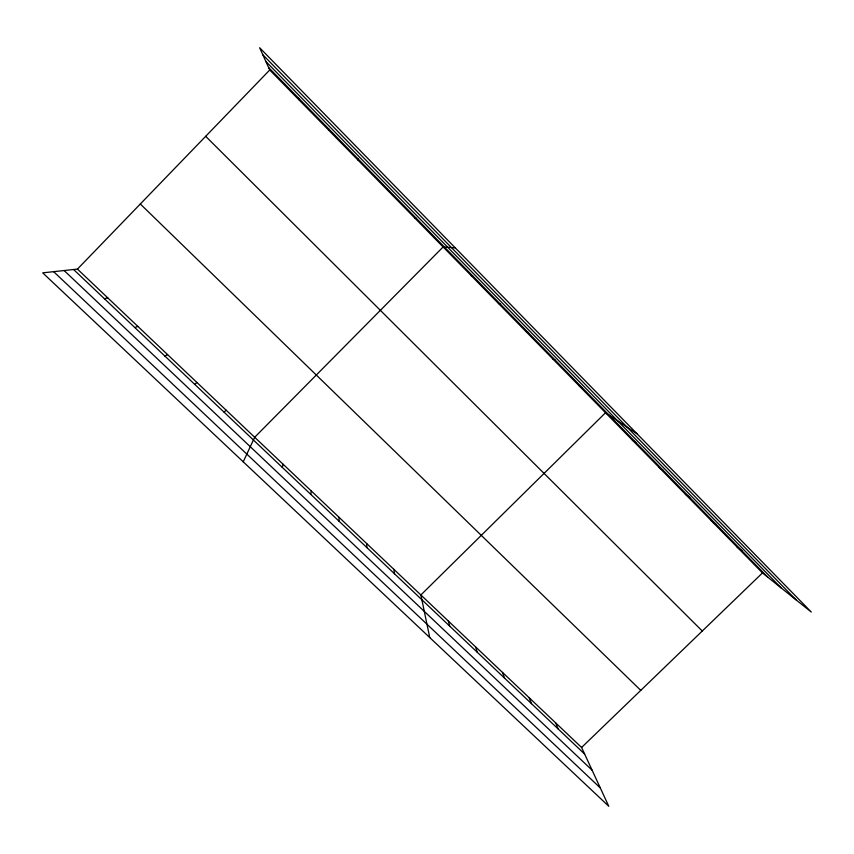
<?xml version="1.0" encoding="UTF-8"?>
<svg xmlns="http://www.w3.org/2000/svg" width="854" height="854" viewBox="0 0 854 854"><rect width="100%" height="100%" fill="white"/><g stroke="black" fill="none" stroke-linecap="round" stroke-linejoin="round"><path stroke-width="1.28" d="M338.995 521.143L339.102 517.375M357.858 159.944L358.018 158.812M310.771 494.391L311.262 490.954M282.247 467.341L283.122 464.256M243.23 461.811L254.684 437.269L443.109 246.966L455.257 247.852M224.26 412.365L225.947 409.995M386.584 189.268L387.15 188.553M77.447 269.095L581.595 747.474L608.785 806.272L42.7 272.853L77.447 269.095L269.736 69.996L259.627 47.728L811.3 612.062L762.473 572.938L269.736 69.996M581.595 747.474L762.473 572.938M194.797 384.417L196.89 382.432M165.003 356.171L167.523 354.559M134.868 327.605L137.825 326.377M415.001 218.272L415.962 217.973M104.412 298.719L107.807 297.897M470.906 275.34L472.636 275.831M498.416 303.416L500.508 304.291M525.616 331.181L528.082 332.441M552.538 358.659L555.356 360.292M579.172 385.848L582.343 387.833M637.031 433.789L605.529 412.749L420.873 594.971L429.754 637.575M632.387 440.162L636.241 442.863M658.968 467.287L663.152 470.34M685.26 494.124L689.776 497.519M711.265 520.673L716.111 524.399M737.002 546.944L742.158 551.001M53.642 271.668L600.287 787.911M73.604 269.512L584.638 754.061M64.125 270.537L592.1 770.191M140.312 203.999L640.778 690.374M205.686 136.32L702.276 631.031M262.818 54.752L796.035 599.828M265.861 61.467L781.314 588.043M268.615 67.541L767.927 577.315M555.506 722.719L558.228 729.017M529.138 697.707L531.53 703.707M502.504 672.429L504.554 678.129M298.751 98.306L299.434 100.324M475.582 646.884L477.29 652.275M448.371 621.061L449.727 626.142M328.555 128.73L328.811 130.299M393.897 569.372L394.537 573.813M366.644 543.507L366.91 547.617"/></g></svg>
